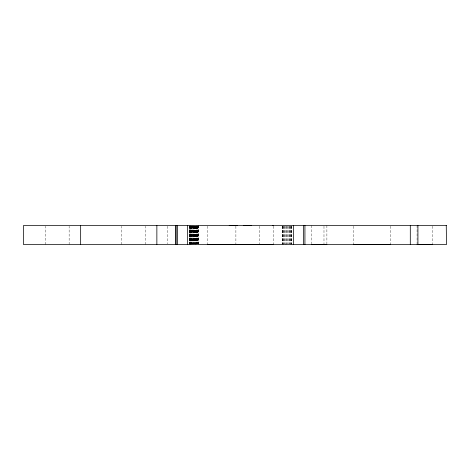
<?xml version="1.0" encoding="UTF-8"?>
<svg xmlns="http://www.w3.org/2000/svg" width="470" height="470" viewBox="0 0 470 470"><rect width="100%" height="100%" fill="white"/><g stroke="black" fill="none" stroke-linecap="round" stroke-linejoin="round"><path stroke-width="0.35" stroke-dasharray="2.35 1.76" d="M45.367 244.559L45.367 226.234M69.143 244.559L69.143 226.234M121.595 244.559L121.595 226.234M145.33 244.559L145.33 226.234M432.318 226.211L432.318 243.795M417.078 225.477L417.078 243.795M390.27 226.211L390.27 244.529M353.693 226.211L353.693 244.529M326.885 225.477L326.885 243.795M323.983 226.234L323.983 243.824M311.639 225.477L311.639 243.795M291.429 226.234L291.429 243.824M291.359 226.234L291.359 244.559M291.159 226.234L291.159 244.559M290.824 226.234L290.824 244.559M290.378 226.234L290.378 243.824M289.82 226.234L289.82 243.824M289.179 226.234L289.179 243.824M288.468 226.234L288.468 243.824M287.711 226.234L287.711 243.824M286.929 226.234L286.929 243.824M286.148 226.234L286.148 244.559M285.39 226.234L285.39 244.559M284.679 226.234L284.679 243.824M284.033 226.234L284.033 243.824M283.481 226.234L283.481 244.559M283.028 226.234L283.028 244.559M282.699 226.234L282.699 244.559M282.493 226.234L282.493 243.824M282.429 226.234L282.429 244.559M273.176 226.182L273.176 244.506M259.663 226.234L259.663 244.559M235.887 226.234L235.887 244.559M207.67 226.182L207.67 244.506M198.393 225.506L198.375 244.559M198.199 225.506L198.199 243.824M198.146 225.506L198.146 244.559M197.999 226.234L197.999 243.824M197.817 226.234L197.817 243.824M197.606 226.234L197.606 243.824M197.447 225.506L197.365 243.824M197.165 226.234L197.165 243.824M197.042 226.234L197.042 243.824M196.812 226.234L196.812 243.824M196.501 226.234L196.501 243.824M196.29 226.234L196.372 244.559M196.219 225.506L196.219 243.824M196.166 226.234L196.119 243.824M195.996 226.234L195.996 243.824M195.931 226.234L195.931 243.824M195.82 226.234L195.82 243.824M195.696 226.234L195.696 244.559M195.455 226.234L195.455 244.559M195.197 226.234L195.156 243.824M195.038 226.234L195.038 243.824M194.786 226.234L194.786 243.824M194.697 226.234L194.697 244.559M194.31 226.234L194.31 243.824M194.175 226.234L194.175 243.824M194.075 226.234L194.075 243.824M193.916 225.506L193.916 244.559M193.763 226.234L193.763 243.824M193.528 226.234L193.528 243.824M193.252 226.234L193.252 244.559M193.135 226.234L193.135 243.824M192.729 226.234L192.729 243.824M192.63 226.234L192.63 244.559M192.377 225.506L192.377 244.559M192.018 226.234L192.018 243.824M191.819 226.234L191.819 243.824M191.666 226.234L191.666 244.559M191.466 226.234L191.437 244.559M191.337 225.506L191.337 243.824M191.161 226.234L191.161 243.824M191.026 226.234L191.026 243.824M190.855 226.234L190.855 244.559M190.726 226.234L190.726 244.559M190.673 226.234L190.614 243.824M190.473 225.506L190.473 243.824M190.391 226.234L190.391 243.824M190.233 225.506L190.315 244.559M190.191 226.234L190.191 243.824M190.015 226.234L190.015 244.559M189.827 226.234L189.839 243.824M189.686 225.506L189.686 243.824M189.569 225.506L189.569 243.824M189.486 226.234L189.445 244.559M189.416 226.234L189.416 244.559M167.179 226.234L167.179 243.824"/><path stroke-width="0.7" d="M80.658 244.559L80.658 225.506M156.863 244.559L156.863 225.506M417.924 244.559L417.924 225.506M273.176 225.453L272.8 225.453M446.5 225.506L23.5 225.506L23.5 244.559L446.5 244.559L446.253 225.506M207.67 244.506L273.176 244.506M311.639 244.529L326.885 244.529M353.693 244.529L390.27 244.529M417.078 244.529L432.318 244.529M243.29 225.441L251.667 225.453M229.178 225.453L237.556 225.459M229.178 244.506L237.556 244.512M243.29 244.494L251.667 244.506M410.298 225.506L410.298 244.553M304.93 244.559L304.93 225.477L303.432 225.488L303.432 244.559M293.351 225.506L293.351 244.559M187.495 225.506L187.495 244.559M177.419 225.506L177.419 244.559M175.915 225.506L175.915 244.559L175.915 225.506"/></g></svg>
